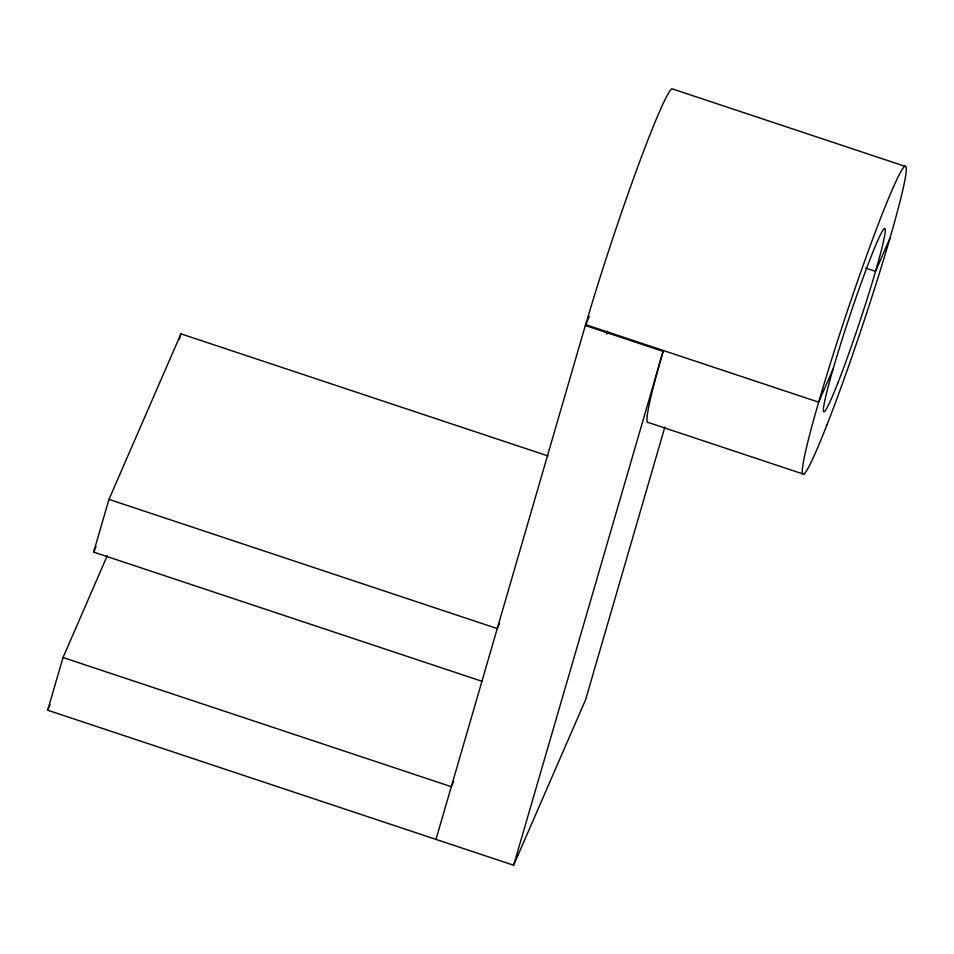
<?xml version="1.0" encoding="UTF-8"?>
<svg xmlns="http://www.w3.org/2000/svg" width="954" height="954" viewBox="0 0 954 954"><rect width="100%" height="100%" fill="white"/><g stroke="black" fill="none" stroke-linecap="round" stroke-linejoin="round"><path stroke-width="1.43" d="M664.866 427.034L585.625 699.676L513.646 865.23L47.7 710.217L63.024 657.509L107.265 555.741M481.937 681.263L93.659 552.092L108.971 499.383L180.95 333.84L548.061 455.964M179.292 339.541L180.95 333.84M435.99 839.389L585.339 325.493L589.25 316.489M606.708 334.103L607.531 331.241M513.646 865.23L663.352 350.5A162.323 9.492 -71.6 0 0 648.338 422.503L803.65 474.174M93.659 552.092L96.02 546.666M47.7 710.217L50.061 704.791M499.622 623.129L497.261 628.567L108.971 499.383M453.663 781.254L451.302 786.68L63.024 657.509M833.057 369.067L818.663 402.171L585.696 324.67A162.323 9.492 -71.6 0 1 671.974 88.77L904.941 166.282M889.927 238.285L875.534 271.389L865.648 268.098M585.339 325.493L662.994 351.334M837.97 382.685A96.736 5.664 -71.6 0 0 885.288 230.725A96.736 5.664 -71.6 0 0 839.639 347.28A96.736 5.664 -71.6 0 0 837.97 382.685M826.903 425.019A162.323 9.492 -71.6 0 0 906.3 170.039A162.323 9.492 -71.6 0 0 829.694 365.62A162.323 9.492 -71.6 0 0 826.903 425.019"/></g></svg>
